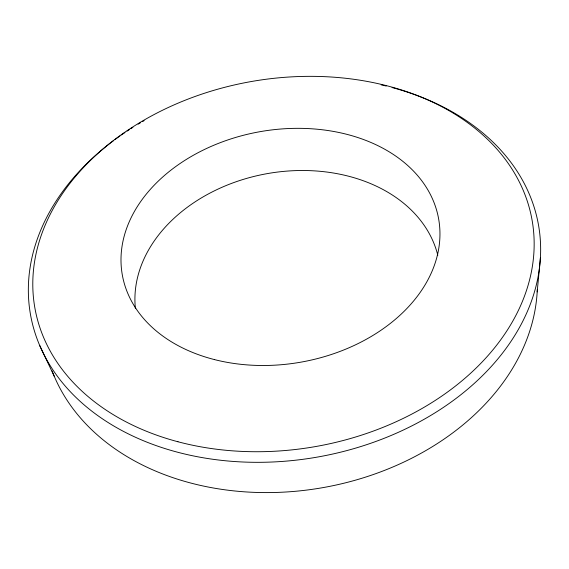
<?xml version="1.0" encoding="UTF-8"?>
<svg xmlns="http://www.w3.org/2000/svg" width="569" height="569" viewBox="0 0 569 569"><rect width="100%" height="100%" fill="white"/><g stroke="black" fill="none" stroke-linecap="round" stroke-linejoin="round"><path stroke-width="0.85" d="M537.179 291.918L540.415 257.579M39.631 345.34L54.368 376.522M392.062 87.541A257.921 190.167 -10 0 1 500.236 356.002A257.921 190.167 -10 0 1 118.437 428.663A257.921 190.167 -10 0 1 113.722 140.507M115.094 139.49A257.921 190.167 -10 0 1 119.974 135.97M121.382 134.981A257.921 190.167 -10 0 1 124.938 132.549M127.1 131.105A257.921 190.167 -10 0 1 129.27 129.682M130.728 128.743A257.921 190.167 -10 0 1 132.926 127.356M138.111 124.177A257.921 190.167 -10 0 1 140.358 122.84M142.62 121.524A257.921 190.167 -10 0 1 144.135 120.656M381.152 84.852A257.921 190.167 -10 0 1 386.209 86.04M537.307 289.329A248.909 188.737 -10 0 1 320.418 488.06A248.909 188.737 -10 0 1 52.113 370.924M135.372 308.298A153.744 116.097 -10 0 1 267.643 173.552A153.744 116.097 -10 0 1 437.81 255.296M177.983 441.764A252.444 185.316 -10 0 0 533.181 227.572A252.444 185.316 -10 0 0 139.27 122.918A252.444 185.316 -10 0 0 177.983 441.764M214.485 359.594A160.622 117.036 -10 0 0 439.218 222.664A160.622 117.036 -10 0 0 187.713 158.58A160.622 117.036 -10 0 0 214.485 359.594"/></g></svg>
